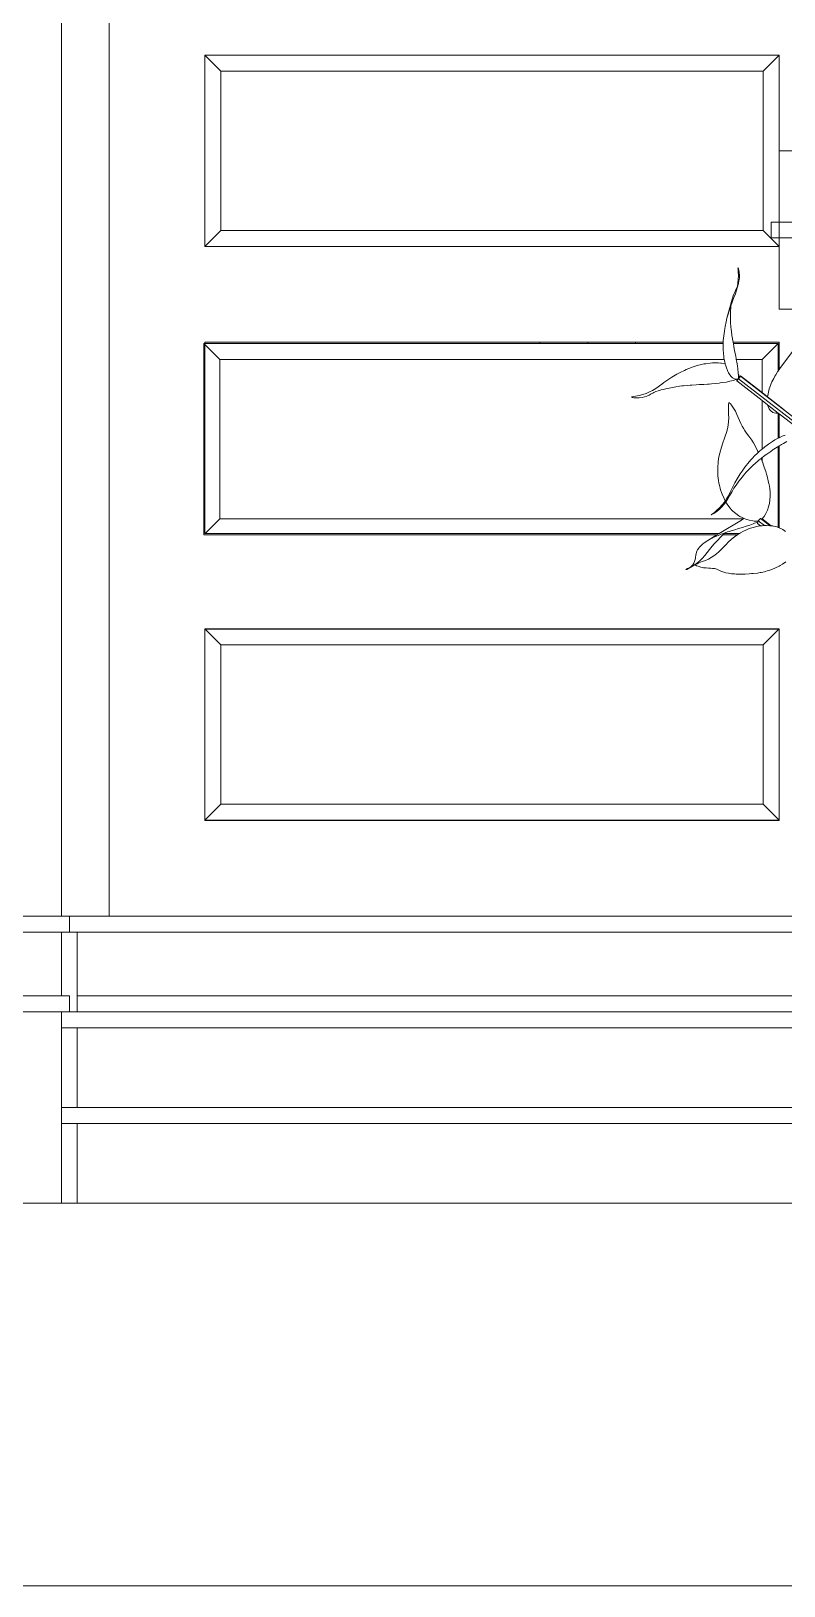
# Model space of a CAD drawing. Header units: metres. Extents: x 12.2 to 77.2, y 18.8 to 35.5.
# Drawn here: x 54.689 to 55.888, y 28.379 to 30.855 of the extents above; entities that cross this region are included whole.
import ezdxf

# ---------------------------------------------------------------- set-up
doc = ezdxf.new("R2010")
doc.units = ezdxf.units.M
doc.layers.add('0inne_gulv', color=7, linetype='Continuous', lineweight=13)

# ---------------------------------------------------------------- blocks, each defined once
blk = doc.blocks.new('One bedroom house fr')
for p, q in [((-0.2606, -0.5061), (-0.2606, -3.0207)), ((-0.1844, -0.5823), (-0.1844, -3.0207)), ((-0.032, -1.6491), (-0.032, -1.9539)), ((-0.0066, -1.6745), (-0.032, -1.6491)), ((-0.032, -1.6491), (0.8824, -1.6491)), ((0.857, -1.6745), (0.8824, -1.6491)), ((0.8824, -1.6491), (0.8824, -1.8015)), ((-0.0066, -1.6745), (0.857, -1.6745)), ((-0.0066, -1.6745), (-0.0066, -1.9285)), ((0.857, -1.6745), (0.857, -1.9285)), ((0.8824, -1.8015), (1.0348, -1.8015)), ((0.8824, -1.915), (0.8824, -1.8015)), ((-0.0066, -1.9285), (-0.032, -1.9539)), ((-0.0066, -1.9285), (0.857, -1.9285)), ((0.857, -1.9285), (0.8824, -1.9539)), ((0.8697, -1.915), (0.8697, -1.9404)), ((0.8697, -1.915), (0.8824, -1.915)), ((0.8824, -1.915), (0.8824, -1.9404)), ((0.8824, -1.915), (0.9776, -1.915)), ((-0.032, -1.9539), (0.8824, -1.9539)), ((0.8697, -1.9404), (0.8824, -1.9404)), ((0.8824, -1.9404), (0.8824, -1.9539)), ((0.8824, -1.9404), (0.9776, -1.9404)), ((0.8824, -2.0539), (0.8824, -1.9539)), ((0.8168, -1.9879), (0.817, -1.9913)), ((0.8168, -1.9879), (0.8175, -1.9895)), ((0.8173, -1.9944), (0.817, -1.9913)), ((0.8173, -1.9944), (0.8175, -2.0005)), ((0.8173, -2.0064), (0.8175, -2.0005)), ((0.8181, -1.9914), (0.8175, -1.9895)), ((0.8181, -1.9914), (0.8188, -1.9956)), ((0.819, -2.0044), (0.8184, -2.0087)), ((0.8191, -1.9999), (0.8188, -1.9956)), ((0.819, -2.0044), (0.8191, -1.9999)), ((0.8093, -2.0327), (0.8105, -2.029)), ((0.8104, -2.0352), (0.8127, -2.0294)), ((0.8122, -2.0254), (0.8105, -2.029)), ((0.8131, -2.0235), (0.8122, -2.0254)), ((0.8145, -2.0236), (0.8127, -2.0294)), ((0.8131, -2.0235), (0.816, -2.0171)), ((0.8145, -2.0236), (0.8175, -2.0128)), ((0.8159, -2.0178), (0.8145, -2.0236)), ((0.8159, -2.0178), (0.816, -2.0171)), ((0.816, -2.0171), (0.8168, -2.0121)), ((0.8168, -2.0121), (0.8173, -2.0064)), ((0.8184, -2.0087), (0.8175, -2.0128)), ((0.7993, -2.0683), (0.8076, -2.0381)), ((0.8043, -2.0514), (0.7993, -2.0683)), ((0.8061, -2.0467), (0.8043, -2.0514)), ((0.8055, -2.0516), (0.805, -2.0571)), ((0.8057, -2.0485), (0.8055, -2.0516)), ((0.8061, -2.0467), (0.8057, -2.0485)), ((0.8069, -2.0443), (0.8061, -2.0467)), ((0.8083, -2.0408), (0.8069, -2.0443)), ((0.8076, -2.0381), (0.8093, -2.0327)), ((0.8104, -2.0352), (0.8083, -2.0408)), ((1.0348, -2.0539), (0.8824, -2.0539)), ((0.798, -2.0739), (0.7964, -2.0815)), ((0.7993, -2.0683), (0.798, -2.0739)), ((0.8048, -2.06), (0.805, -2.0571)), ((0.8048, -2.063), (0.8048, -2.06)), ((0.8048, -2.0691), (0.8048, -2.063)), ((0.8048, -2.0726), (0.8048, -2.0691)), ((0.8051, -2.0754), (0.8048, -2.0726)), ((0.8051, -2.0754), (0.8056, -2.082)), ((0.7935, -2.1036), (0.7934, -2.1063)), ((0.7937, -2.0999), (0.7935, -2.1036)), ((0.7942, -2.0963), (0.7937, -2.0999)), ((0.7951, -2.0889), (0.7942, -2.0963)), ((0.7951, -2.0889), (0.7957, -2.0844)), ((0.7957, -2.0844), (0.7964, -2.0815)), ((0.8056, -2.082), (0.8059, -2.0861)), ((0.8063, -2.0888), (0.8059, -2.0861)), ((0.8073, -2.0958), (0.8063, -2.0888)), ((0.8073, -2.0958), (0.8079, -2.1004)), ((0.8079, -2.1004), (0.8082, -2.1016)), ((0.8082, -2.1016), (0.8091, -2.1063)), ((-0.0338, -2.1085), (-0.0338, -2.4133)), ((-0.0338, -2.1085), (-0.032, -2.1085)), ((0.5014, -2.1063), (-0.032, -2.1063)), ((-0.032, -2.1063), (-0.032, -2.1085)), ((-0.032, -2.1085), (-0.032, -2.1102)), ((-0.032, -2.1085), (0.5014, -2.1085)), ((-0.0084, -2.1339), (-0.032, -2.1102)), ((-0.032, -2.1102), (-0.032, -2.4111)), ((0.5014, -2.1085), (0.5014, -2.1063)), ((0.5776, -2.1063), (0.5014, -2.1063)), ((0.5776, -2.1085), (0.5014, -2.1085)), ((0.5776, -2.1063), (0.5776, -2.1085)), ((0.6538, -2.1063), (0.5776, -2.1063)), ((0.6538, -2.1085), (0.5776, -2.1085)), ((0.6538, -2.1063), (0.6538, -2.1085)), ((0.7934, -2.1063), (0.6538, -2.1063)), ((0.7933, -2.1085), (0.6538, -2.1085)), ((0.7933, -2.1107), (0.7931, -2.1146)), ((0.7933, -2.1178), (0.7931, -2.1146)), ((0.7934, -2.1063), (0.7933, -2.1085)), ((0.7933, -2.1085), (0.7933, -2.1107)), ((0.7938, -2.1246), (0.7933, -2.1178)), ((0.7941, -2.1286), (0.7938, -2.1246)), ((0.7945, -2.1312), (0.7941, -2.1286)), ((0.8824, -2.1063), (0.8091, -2.1063)), ((0.8091, -2.1063), (0.8093, -2.1076)), ((0.8093, -2.1076), (0.8095, -2.1085)), ((0.8095, -2.1085), (0.8103, -2.1137)), ((0.8095, -2.1085), (0.8806, -2.1085)), ((0.8103, -2.1137), (0.8107, -2.1162)), ((0.8115, -2.1199), (0.8107, -2.1162)), ((0.8115, -2.1199), (0.8127, -2.1261)), ((0.8127, -2.1261), (0.8138, -2.1322)), ((0.8552, -2.1339), (0.8806, -2.1085)), ((0.8806, -2.1085), (0.8806, -2.1524)), ((0.8824, -2.1063), (0.8824, -2.1497)), ((0.9134, -2.1087), (0.8833, -2.1483)), ((-0.0084, -2.1339), (0.795, -2.1339)), ((-0.0084, -2.1339), (-0.0084, -2.3879)), ((0.7197, -2.1572), (0.7247, -2.1546)), ((0.7247, -2.1546), (0.7315, -2.1513)), ((0.7342, -2.15), (0.7315, -2.1513)), ((0.7383, -2.1484), (0.7342, -2.15)), ((0.7383, -2.1484), (0.7452, -2.1458)), ((0.7452, -2.1458), (0.7485, -2.1446)), ((0.7485, -2.1446), (0.752, -2.1437)), ((0.752, -2.1437), (0.7588, -2.142)), ((0.7588, -2.142), (0.7626, -2.1411)), ((0.7656, -2.1407), (0.7626, -2.1411)), ((0.7723, -2.1398), (0.7656, -2.1407)), ((0.7762, -2.1395), (0.7723, -2.1398)), ((0.7789, -2.1394), (0.7762, -2.1395)), ((0.7789, -2.1394), (0.7855, -2.1395)), ((0.7895, -2.1397), (0.7855, -2.1395)), ((0.7906, -2.1399), (0.7895, -2.1397)), ((0.7955, -2.1408), (0.7906, -2.1399)), ((0.7945, -2.1312), (0.795, -2.1339)), ((0.795, -2.1339), (0.7957, -2.1376)), ((0.7955, -2.1408), (0.7963, -2.141)), ((0.7963, -2.141), (0.7957, -2.1376)), ((0.7965, -2.1416), (0.7963, -2.141)), ((0.7968, -2.1426), (0.7965, -2.1416)), ((0.7983, -2.1472), (0.7968, -2.1426)), ((0.7983, -2.1472), (0.7999, -2.1514)), ((0.8005, -2.1529), (0.7999, -2.1514)), ((0.8018, -2.1551), (0.8005, -2.1529)), ((0.8138, -2.1322), (0.814, -2.1339)), ((0.814, -2.1339), (0.8552, -2.1339)), ((0.814, -2.1339), (0.8141, -2.1341)), ((0.8141, -2.1341), (0.8149, -2.1382)), ((0.8149, -2.1382), (0.8159, -2.144)), ((0.8167, -2.1495), (0.8159, -2.144)), ((0.8167, -2.1495), (0.8172, -2.1547)), ((0.8552, -2.1339), (0.8552, -2.1867)), ((0.8769, -2.1583), (0.8805, -2.1527)), ((0.8805, -2.1527), (0.8806, -2.1524)), ((0.8806, -2.1524), (0.8824, -2.1497)), ((0.8824, -2.1497), (0.8833, -2.1483)), ((0.686, -2.18), (0.6958, -2.173)), ((0.6958, -2.173), (0.6988, -2.1708)), ((0.6988, -2.1708), (0.7049, -2.1664)), ((0.704, -2.1799), (0.707, -2.1794)), ((0.7049, -2.1664), (0.7114, -2.1623)), ((0.707, -2.1794), (0.7123, -2.1784)), ((0.7114, -2.1623), (0.7197, -2.1572)), ((0.715, -2.1778), (0.7123, -2.1784)), ((0.7179, -2.1775), (0.715, -2.1778)), ((0.7238, -2.1766), (0.7179, -2.1775)), ((0.7273, -2.1761), (0.7238, -2.1766)), ((0.73, -2.1759), (0.7273, -2.1761)), ((0.73, -2.1759), (0.7366, -2.1753)), ((0.7366, -2.1753), (0.7406, -2.1748)), ((0.7433, -2.1747), (0.7406, -2.1748)), ((0.7503, -2.1744), (0.7433, -2.1747)), ((0.7503, -2.1744), (0.7549, -2.174)), ((0.7549, -2.174), (0.7561, -2.174)), ((0.7561, -2.174), (0.7622, -2.1738)), ((0.7622, -2.1738), (0.7683, -2.1733)), ((0.7683, -2.1733), (0.7707, -2.173)), ((0.7745, -2.1728), (0.7707, -2.173)), ((0.7745, -2.1728), (0.7807, -2.1723)), ((0.7807, -2.1723), (0.7868, -2.1715)), ((0.7868, -2.1715), (0.7887, -2.1712)), ((0.7887, -2.1712), (0.7927, -2.1707)), ((0.7927, -2.1707), (0.7985, -2.1698)), ((0.8039, -2.1687), (0.7985, -2.1698)), ((0.8018, -2.1551), (0.8038, -2.1583)), ((0.8058, -2.1609), (0.8038, -2.1583)), ((0.8039, -2.1687), (0.8089, -2.1672)), ((0.8058, -2.1609), (0.8064, -2.1616)), ((0.808, -2.163), (0.8064, -2.1616)), ((0.8102, -2.1644), (0.808, -2.163)), ((0.8089, -2.1672), (0.8105, -2.1667)), ((0.8102, -2.1644), (0.8123, -2.1653)), ((0.8105, -2.1667), (0.8136, -2.1657)), ((0.8142, -2.1655), (0.8123, -2.1653)), ((0.8142, -2.1655), (0.8136, -2.1657)), ((0.8142, -2.1655), (0.8148, -2.1653)), ((0.8171, -2.1645), (0.8148, -2.1676)), ((0.8161, -2.1651), (0.8148, -2.1653)), ((0.8151, -2.1678), (0.8148, -2.1676)), ((0.8148, -2.1676), (0.8149, -2.1681)), ((0.8149, -2.1681), (0.8151, -2.1678)), ((0.8552, -2.1993), (0.8149, -2.1681)), ((0.8151, -2.1678), (0.8179, -2.1645)), ((0.8171, -2.1645), (0.8161, -2.1651)), ((0.8178, -2.164), (0.8171, -2.1645)), ((0.8172, -2.1547), (0.8173, -2.156)), ((0.818, -2.1583), (0.8173, -2.156)), ((0.8173, -2.156), (0.8173, -2.1564)), ((0.8173, -2.1564), (0.8176, -2.1596)), ((0.8178, -2.164), (0.8176, -2.1596)), ((0.8178, -2.1637), (0.8179, -2.1634)), ((0.8182, -2.164), (0.8178, -2.1637)), ((0.8178, -2.164), (0.8178, -2.1637)), ((0.818, -2.1642), (0.8178, -2.164)), ((0.8207, -2.16), (0.8179, -2.1634)), ((0.8179, -2.1634), (0.8182, -2.1612)), ((0.8179, -2.1645), (0.8182, -2.164)), ((0.8179, -2.1645), (0.9319, -2.2527)), ((0.818, -2.1583), (0.818, -2.1592)), ((0.8182, -2.1612), (0.818, -2.1592)), ((0.8182, -2.164), (0.8207, -2.1604)), ((0.8207, -2.1604), (0.8207, -2.16)), ((0.8552, -2.1867), (0.8207, -2.16)), ((0.9346, -2.2485), (0.8207, -2.1604)), ((0.8666, -2.1807), (0.8685, -2.1752)), ((0.8685, -2.1752), (0.8696, -2.1723)), ((0.8696, -2.1723), (0.8709, -2.1696)), ((0.8737, -2.164), (0.8709, -2.1696)), ((0.8755, -2.1606), (0.8737, -2.164)), ((0.8769, -2.1583), (0.8755, -2.1606)), ((0.6473, -2.1936), (0.6506, -2.1928)), ((0.6473, -2.1936), (0.6491, -2.1944)), ((0.6511, -2.1948), (0.6491, -2.1944)), ((0.6536, -2.1923), (0.6506, -2.1928)), ((0.6511, -2.1948), (0.6554, -2.1952)), ((0.6536, -2.1923), (0.6596, -2.1911)), ((0.6597, -2.195), (0.6554, -2.1952)), ((0.6652, -2.1896), (0.6596, -2.1911)), ((0.664, -2.1943), (0.6597, -2.195)), ((0.664, -2.1943), (0.6681, -2.1934)), ((0.6705, -2.1879), (0.6652, -2.1896)), ((0.6681, -2.1934), (0.6718, -2.1921)), ((0.6758, -2.1857), (0.6705, -2.1879)), ((0.6718, -2.1921), (0.6753, -2.1907)), ((0.6753, -2.1907), (0.6784, -2.1889)), ((0.6758, -2.1857), (0.6809, -2.1831)), ((0.6812, -2.1874), (0.6784, -2.1889)), ((0.6809, -2.1831), (0.686, -2.18)), ((0.6812, -2.1874), (0.6829, -2.1866)), ((0.6829, -2.1866), (0.686, -2.1851)), ((0.6895, -2.184), (0.686, -2.1851)), ((0.6943, -2.1824), (0.6895, -2.184)), ((0.6975, -2.1816), (0.6943, -2.1824)), ((0.7021, -2.1805), (0.6975, -2.1816)), ((0.7021, -2.1805), (0.704, -2.1799)), ((0.8022, -2.2023), (0.8016, -2.2056)), ((0.8022, -2.2023), (0.8047, -2.2044)), ((0.8638, -2.1934), (0.8552, -2.1867)), ((0.8552, -2.1993), (0.8552, -2.2767)), ((0.864, -2.2061), (0.8552, -2.1993)), ((0.8642, -2.1913), (0.8638, -2.1934)), ((0.8904, -2.2139), (0.8638, -2.1934)), ((0.8652, -2.186), (0.8642, -2.1913)), ((0.8652, -2.186), (0.8657, -2.1836)), ((0.8657, -2.1836), (0.8666, -2.1807)), ((0.8016, -2.2087), (0.8016, -2.2056)), ((0.8016, -2.2087), (0.8017, -2.2149)), ((0.8018, -2.2209), (0.8017, -2.2149)), ((0.802, -2.2268), (0.8017, -2.2327)), ((0.802, -2.2268), (0.8018, -2.2209)), ((0.8066, -2.2067), (0.8047, -2.2044)), ((0.8066, -2.2067), (0.8099, -2.2116)), ((0.8127, -2.2165), (0.8099, -2.2116)), ((0.815, -2.2215), (0.8127, -2.2165)), ((0.8172, -2.2265), (0.815, -2.2215)), ((0.8172, -2.2265), (0.8193, -2.2312)), ((0.864, -2.2061), (0.8647, -2.2086)), ((0.881, -2.2192), (0.864, -2.2061)), ((0.8647, -2.2086), (0.8658, -2.2117)), ((0.8658, -2.2117), (0.8664, -2.2127)), ((0.8675, -2.2143), (0.8664, -2.2127)), ((0.8675, -2.2143), (0.8695, -2.2164)), ((0.8695, -2.2164), (0.8718, -2.218)), ((0.8718, -2.218), (0.8725, -2.2183)), ((0.8725, -2.2183), (0.8744, -2.219)), ((0.8744, -2.219), (0.8773, -2.2195)), ((0.8803, -2.2194), (0.8773, -2.2195)), ((0.8803, -2.2194), (0.8806, -2.2193)), ((0.8806, -2.2193), (0.881, -2.2192)), ((0.8806, -2.2193), (0.8806, -2.2595)), ((0.8824, -2.2203), (0.881, -2.2192)), ((0.8824, -2.2203), (0.8824, -2.2586)), ((0.9295, -2.2567), (0.8824, -2.2203)), ((0.7966, -2.256), (0.7984, -2.2503)), ((0.7999, -2.2445), (0.7984, -2.2503)), ((0.8011, -2.2386), (0.7999, -2.2445)), ((0.8017, -2.2327), (0.8011, -2.2386)), ((0.8193, -2.2312), (0.8215, -2.2358)), ((0.8236, -2.2401), (0.8215, -2.2358)), ((0.8236, -2.2401), (0.8259, -2.2442)), ((0.8259, -2.2442), (0.8274, -2.2466)), ((0.8274, -2.2466), (0.8306, -2.2513)), ((0.8306, -2.2513), (0.8343, -2.2561)), ((0.7878, -2.2832), (0.7904, -2.2738)), ((0.7904, -2.2738), (0.7928, -2.2665)), ((0.7954, -2.2595), (0.7928, -2.2665)), ((0.7966, -2.256), (0.7954, -2.2595)), ((0.8343, -2.2561), (0.8387, -2.2627)), ((0.8387, -2.2627), (0.8413, -2.2668)), ((0.8413, -2.2668), (0.8446, -2.2726)), ((0.8457, -2.2751), (0.8446, -2.2726)), ((0.8477, -2.2787), (0.8457, -2.2751)), ((0.8537, -2.2779), (0.8512, -2.28)), ((0.8552, -2.2767), (0.8537, -2.2779)), ((0.8596, -2.2732), (0.8552, -2.2767)), ((0.8631, -2.2704), (0.8596, -2.2732)), ((0.8656, -2.2687), (0.8631, -2.2704)), ((0.8656, -2.2687), (0.8718, -2.2646)), ((0.8689, -2.2803), (0.8729, -2.2775)), ((0.8757, -2.2621), (0.8718, -2.2646)), ((0.8729, -2.2775), (0.874, -2.2769)), ((0.874, -2.2769), (0.8792, -2.2737)), ((0.8768, -2.2615), (0.8757, -2.2621)), ((0.8806, -2.2595), (0.8768, -2.2615)), ((0.8792, -2.2737), (0.8806, -2.2728)), ((0.882, -2.2588), (0.8806, -2.2595)), ((0.8806, -2.2728), (0.8824, -2.2717)), ((0.8806, -2.2728), (0.8806, -2.4013)), ((0.882, -2.2588), (0.8824, -2.2586)), ((0.8824, -2.2586), (0.887, -2.2563)), ((0.8824, -2.2717), (0.8844, -2.2705)), ((0.8824, -2.2717), (0.8824, -2.402)), ((0.8844, -2.2705), (0.8863, -2.2692)), ((0.8895, -2.2675), (0.8863, -2.2692)), ((0.8889, -2.2554), (0.887, -2.2563)), ((0.8919, -2.2543), (0.8889, -2.2554)), ((0.8895, -2.2675), (0.8945, -2.2647)), ((0.7851, -2.2995), (0.7848, -2.3041)), ((0.7855, -2.2965), (0.7851, -2.2995)), ((0.7855, -2.2965), (0.7866, -2.2889)), ((0.7866, -2.2889), (0.7878, -2.2832)), ((0.8297, -2.303), (0.8279, -2.3055)), ((0.8326, -2.2995), (0.8297, -2.303)), ((0.8326, -2.2995), (0.8375, -2.2937)), ((0.8375, -2.2937), (0.84, -2.2909)), ((0.8453, -2.2986), (0.8399, -2.3035)), ((0.84, -2.2909), (0.8427, -2.2882)), ((0.8427, -2.2882), (0.8481, -2.2829)), ((0.8483, -2.2958), (0.8453, -2.2986)), ((0.8477, -2.2787), (0.8492, -2.2819)), ((0.8481, -2.2829), (0.8492, -2.2819)), ((0.8508, -2.2938), (0.8483, -2.2958)), ((0.8492, -2.2819), (0.8512, -2.28)), ((0.8508, -2.2938), (0.8535, -2.2916)), ((0.8535, -2.2916), (0.8552, -2.2903)), ((0.8535, -2.2916), (0.8552, -2.2961)), ((0.8552, -2.2903), (0.8567, -2.2891)), ((0.8552, -2.2903), (0.8552, -2.2961)), ((0.8552, -2.2961), (0.8562, -2.2984)), ((0.8562, -2.2984), (0.8575, -2.3023)), ((0.8567, -2.2891), (0.8602, -2.2863)), ((0.8586, -2.3054), (0.8575, -2.3023)), ((0.8626, -2.2846), (0.8602, -2.2863)), ((0.8689, -2.2803), (0.8626, -2.2846)), ((0.7848, -2.3041), (0.7847, -2.3117)), ((0.7848, -2.3154), (0.7847, -2.3117)), ((0.785, -2.3192), (0.7848, -2.3154)), ((0.7859, -2.3267), (0.785, -2.3192)), ((0.7866, -2.3308), (0.7859, -2.3267)), ((0.8118, -2.3305), (0.8155, -2.3243)), ((0.8182, -2.3275), (0.8137, -2.3341)), ((0.8155, -2.3243), (0.8203, -2.3162)), ((0.8213, -2.3238), (0.8182, -2.3275)), ((0.8203, -2.3162), (0.8235, -2.3116)), ((0.8255, -2.3186), (0.8213, -2.3238)), ((0.8235, -2.3116), (0.8279, -2.3055)), ((0.8255, -2.3186), (0.8272, -2.3165)), ((0.8272, -2.3165), (0.83, -2.3135)), ((0.83, -2.3135), (0.8348, -2.3084)), ((0.8373, -2.3059), (0.8348, -2.3084)), ((0.8399, -2.3035), (0.8373, -2.3059)), ((0.861, -2.3125), (0.8586, -2.3054)), ((0.8622, -2.3168), (0.861, -2.3125)), ((0.8631, -2.3197), (0.8622, -2.3168)), ((0.8631, -2.3197), (0.8651, -2.3271)), ((0.8661, -2.3319), (0.8651, -2.3271)), ((0.7873, -2.3341), (0.7866, -2.3308)), ((0.7873, -2.3341), (0.7892, -2.3414)), ((0.7892, -2.3414), (0.7906, -2.3457)), ((0.7916, -2.3485), (0.7906, -2.3457)), ((0.7946, -2.3555), (0.7916, -2.3485)), ((0.7987, -2.3561), (0.8018, -2.3509)), ((0.8009, -2.3557), (0.8035, -2.351)), ((0.8045, -2.3454), (0.8018, -2.3509)), ((0.8059, -2.3467), (0.8035, -2.351)), ((0.8045, -2.3454), (0.8071, -2.3401)), ((0.8059, -2.3467), (0.8074, -2.3441)), ((0.8071, -2.3401), (0.8087, -2.337)), ((0.8074, -2.3441), (0.8103, -2.339)), ((0.8087, -2.337), (0.8118, -2.3305)), ((0.8137, -2.3341), (0.8103, -2.339)), ((0.8664, -2.3331), (0.8661, -2.3319)), ((0.8674, -2.3393), (0.8664, -2.3331)), ((0.8674, -2.3393), (0.8679, -2.3454)), ((0.868, -2.3515), (0.8677, -2.3575)), ((0.8679, -2.3478), (0.8679, -2.3454)), ((0.868, -2.3515), (0.8679, -2.3478)), ((0.7785, -2.3791), (0.783, -2.3759)), ((0.7787, -2.378), (0.7833, -2.3741)), ((0.7872, -2.3724), (0.783, -2.3759)), ((0.7876, -2.37), (0.7833, -2.3741)), ((0.7911, -2.3686), (0.7872, -2.3724)), ((0.7916, -2.3657), (0.7876, -2.37)), ((0.7911, -2.3686), (0.7947, -2.3645)), ((0.7954, -2.361), (0.7916, -2.3657)), ((0.7946, -2.3555), (0.7965, -2.3594)), ((0.7947, -2.3645), (0.7973, -2.3611)), ((0.7954, -2.361), (0.7965, -2.3594)), ((0.7965, -2.3594), (0.7987, -2.3561)), ((0.7973, -2.3611), (0.798, -2.3602)), ((0.7973, -2.3611), (0.8006, -2.3662)), ((0.798, -2.3602), (0.8009, -2.3557)), ((0.8006, -2.3662), (0.8044, -2.371)), ((0.8044, -2.371), (0.8061, -2.3728)), ((0.8087, -2.3754), (0.8061, -2.3728)), ((0.8087, -2.3754), (0.8134, -2.3794)), ((0.8637, -2.3742), (0.8614, -2.3792)), ((0.8637, -2.3742), (0.8655, -2.3689)), ((0.8655, -2.3689), (0.8663, -2.3651)), ((0.8668, -2.3633), (0.8663, -2.3651)), ((0.8668, -2.3633), (0.8677, -2.3575)), ((-0.0084, -2.3879), (-0.0316, -2.4111)), ((-0.0084, -2.3879), (0.8255, -2.3879)), ((0.7739, -2.3816), (0.7763, -2.3797)), ((0.7739, -2.3816), (0.7762, -2.3804)), ((0.7785, -2.3791), (0.7762, -2.3804)), ((0.7787, -2.378), (0.7763, -2.3797)), ((0.7868, -2.4111), (0.8223, -2.3897)), ((0.8134, -2.3794), (0.8184, -2.3828)), ((0.8184, -2.3828), (0.82, -2.3838)), ((0.8238, -2.4015), (0.8197, -2.4026)), ((0.82, -2.3838), (0.8237, -2.3858)), ((0.8245, -2.3884), (0.8223, -2.3897)), ((0.8237, -2.3858), (0.8269, -2.3871)), ((0.8298, -2.3996), (0.8238, -2.4015)), ((0.8245, -2.3884), (0.8255, -2.3879)), ((0.8255, -2.3879), (0.8269, -2.3871)), ((0.8269, -2.3871), (0.8292, -2.3881)), ((0.8348, -2.3899), (0.8292, -2.3881)), ((0.8298, -2.3996), (0.8356, -2.3977)), ((0.8348, -2.3899), (0.8404, -2.3911)), ((0.8412, -2.3956), (0.8356, -2.3977)), ((0.8367, -2.4027), (0.8429, -2.4009)), ((0.8404, -2.3911), (0.8424, -2.3913)), ((0.8412, -2.3956), (0.843, -2.3949)), ((0.8424, -2.3913), (0.8461, -2.3917)), ((0.8429, -2.4009), (0.8463, -2.4001)), ((0.8466, -2.3936), (0.843, -2.3949)), ((0.8487, -2.3916), (0.8461, -2.3917)), ((0.8492, -2.3995), (0.8463, -2.4001)), ((0.8484, -2.3929), (0.8466, -2.3936)), ((0.8484, -2.3929), (0.8479, -2.3953)), ((0.8528, -2.3991), (0.8479, -2.3953)), ((0.8487, -2.3916), (0.8484, -2.3929)), ((0.8489, -2.3909), (0.8487, -2.3916)), ((0.8527, -2.3872), (0.8489, -2.3909)), ((0.8589, -2.3985), (0.8489, -2.3909)), ((0.8528, -2.3991), (0.8492, -2.3995)), ((0.8679, -2.3987), (0.8527, -2.3872)), ((0.8554, -2.3879), (0.8527, -2.3872)), ((0.8556, -2.3987), (0.8528, -2.3991)), ((0.8554, -2.3879), (0.8574, -2.3852)), ((0.8556, -2.3879), (0.8554, -2.3879)), ((0.8556, -2.3879), (0.8699, -2.3989)), ((0.8589, -2.3985), (0.8556, -2.3987)), ((0.8586, -2.3838), (0.8574, -2.3852)), ((0.8586, -2.3838), (0.8614, -2.3792)), ((0.8593, -2.3985), (0.8589, -2.3985)), ((0.862, -2.3984), (0.8593, -2.3985)), ((0.862, -2.3984), (0.8679, -2.3987)), ((0.8679, -2.3987), (0.8684, -2.3987)), ((0.8699, -2.3989), (0.8684, -2.3987)), ((0.8725, -2.3991), (0.8699, -2.3989)), ((0.8736, -2.3993), (0.8725, -2.3991)), ((0.8787, -2.4006), (0.8736, -2.3993)), ((0.8787, -2.4006), (0.8806, -2.4013)), ((0.8806, -2.4013), (0.8824, -2.402)), ((0.8824, -2.402), (0.8836, -2.4025)), ((0.7832, -2.4133), (-0.0338, -2.4133)), ((-0.032, -2.4111), (-0.0316, -2.4111)), ((-0.0316, -2.4111), (0.7868, -2.4111)), ((0.761, -2.4275), (0.7627, -2.4263)), ((0.7627, -2.4263), (0.7664, -2.4237)), ((0.7664, -2.4237), (0.7686, -2.4221)), ((0.7686, -2.4221), (0.7832, -2.4133)), ((0.7705, -2.4211), (0.7686, -2.4221)), ((0.7751, -2.4187), (0.7705, -2.4211)), ((0.778, -2.4171), (0.7751, -2.4187)), ((0.78, -2.4163), (0.778, -2.4171)), ((0.7835, -2.4229), (0.7783, -2.4283)), ((0.78, -2.4163), (0.7854, -2.4141)), ((0.7832, -2.4133), (0.7868, -2.4111)), ((0.7899, -2.4161), (0.7835, -2.4229)), ((0.789, -2.4126), (0.7854, -2.4141)), ((0.79, -2.4122), (0.789, -2.4126)), ((0.7929, -2.4133), (0.7899, -2.4161)), ((0.7951, -2.4106), (0.79, -2.4122)), ((0.7939, -2.4124), (0.7929, -2.4133)), ((0.8159, -2.4133), (0.7929, -2.4133)), ((0.7953, -2.4111), (0.7939, -2.4124)), ((0.7951, -2.4106), (0.7962, -2.4102)), ((0.7962, -2.4102), (0.7953, -2.4111)), ((0.7953, -2.4111), (0.8191, -2.4111)), ((0.7962, -2.4102), (0.8004, -2.4087)), ((0.7973, -2.429), (0.8024, -2.4241)), ((0.8026, -2.4079), (0.8004, -2.4087)), ((0.8024, -2.4241), (0.809, -2.4182)), ((0.8061, -2.407), (0.8026, -2.4079)), ((0.8061, -2.407), (0.8119, -2.4052)), ((0.809, -2.4182), (0.8132, -2.4151)), ((0.8178, -2.4033), (0.8119, -2.4052)), ((0.8132, -2.4151), (0.8159, -2.4133)), ((0.8159, -2.4133), (0.8188, -2.4113)), ((0.8178, -2.4033), (0.8197, -2.4026)), ((0.8191, -2.4111), (0.8188, -2.4113)), ((0.8211, -2.4099), (0.8191, -2.4111)), ((0.8247, -2.408), (0.8211, -2.4099)), ((0.8247, -2.408), (0.8306, -2.4051)), ((0.8306, -2.4051), (0.8336, -2.4038)), ((0.8336, -2.4038), (0.8367, -2.4027)), ((0.8853, -2.4034), (0.8836, -2.4025)), ((0.8882, -2.4049), (0.8853, -2.4034)), ((0.8882, -2.4049), (0.8925, -2.4079)), ((0.7485, -2.4528), (0.7491, -2.4501)), ((0.7491, -2.4501), (0.7494, -2.4486)), ((0.7494, -2.4486), (0.7496, -2.4456)), ((0.7496, -2.4456), (0.7502, -2.4431)), ((0.7502, -2.4431), (0.7514, -2.4394)), ((0.7514, -2.4394), (0.7525, -2.4374)), ((0.7525, -2.4374), (0.7544, -2.4346)), ((0.7552, -2.4333), (0.7544, -2.4346)), ((0.7567, -2.4318), (0.7552, -2.4333)), ((0.7566, -2.454), (0.7604, -2.4502)), ((0.7567, -2.4318), (0.7595, -2.429)), ((0.7595, -2.429), (0.761, -2.4275)), ((0.7604, -2.4502), (0.7641, -2.4459)), ((0.7641, -2.4459), (0.7676, -2.4413)), ((0.7713, -2.4367), (0.7676, -2.4413)), ((0.7743, -2.4496), (0.7698, -2.452)), ((0.7713, -2.4367), (0.7735, -2.434)), ((0.7735, -2.434), (0.7783, -2.4283)), ((0.7743, -2.4496), (0.7786, -2.4469)), ((0.7786, -2.4469), (0.7827, -2.4437)), ((0.7866, -2.4401), (0.7827, -2.4437)), ((0.7866, -2.4401), (0.7903, -2.4364)), ((0.7903, -2.4364), (0.7926, -2.434)), ((0.7926, -2.434), (0.7973, -2.429)), ((0.7336, -2.4685), (0.7367, -2.467)), ((0.7336, -2.4685), (0.7344, -2.4684)), ((0.7355, -2.4682), (0.7344, -2.4684)), ((0.7355, -2.4682), (0.738, -2.4671)), ((0.7393, -2.4659), (0.7367, -2.467)), ((0.738, -2.4671), (0.7442, -2.4633)), ((0.7404, -2.4655), (0.738, -2.4671)), ((0.7393, -2.4659), (0.741, -2.465)), ((0.741, -2.465), (0.7404, -2.4655)), ((0.7428, -2.4634), (0.741, -2.465)), ((0.7449, -2.4611), (0.7428, -2.4634)), ((0.7487, -2.4605), (0.7442, -2.4633)), ((0.7449, -2.4611), (0.7466, -2.4585)), ((0.7466, -2.4585), (0.7478, -2.4558)), ((0.7485, -2.4528), (0.7478, -2.4558)), ((0.7527, -2.4575), (0.7487, -2.4605)), ((0.7489, -2.4609), (0.7518, -2.4592)), ((0.7489, -2.4609), (0.7509, -2.4624)), ((0.7532, -2.4634), (0.7509, -2.4624)), ((0.7546, -2.4581), (0.7518, -2.4592)), ((0.7527, -2.4575), (0.7566, -2.454)), ((0.7532, -2.4634), (0.7576, -2.4648)), ((0.7546, -2.4581), (0.76, -2.4559)), ((0.7619, -2.4656), (0.7576, -2.4648)), ((0.7651, -2.4539), (0.76, -2.4559)), ((0.766, -2.4659), (0.7619, -2.4656)), ((0.7698, -2.452), (0.7651, -2.4539)), ((0.766, -2.4659), (0.7698, -2.4661)), ((0.7698, -2.4661), (0.7733, -2.4664)), ((0.7733, -2.4664), (0.7765, -2.4667)), ((0.7765, -2.4667), (0.7792, -2.467)), ((0.7818, -2.4676), (0.7792, -2.467)), ((0.7818, -2.4676), (0.7833, -2.4681)), ((0.7833, -2.4681), (0.7862, -2.4694)), ((0.7896, -2.4711), (0.7862, -2.4694)), ((0.7942, -2.4726), (0.7896, -2.4711)), ((0.7973, -2.4736), (0.7942, -2.4726)), ((0.8016, -2.4745), (0.7973, -2.4736)), ((0.8016, -2.4745), (0.8034, -2.4747)), ((0.8034, -2.4747), (0.8063, -2.4752)), ((0.8063, -2.4752), (0.8114, -2.4756)), ((0.814, -2.4757), (0.8114, -2.4756)), ((0.8168, -2.4759), (0.814, -2.4757)), ((0.8225, -2.476), (0.8168, -2.4759)), ((0.8257, -2.4758), (0.8225, -2.476)), ((0.8284, -2.4758), (0.8257, -2.4758)), ((0.8284, -2.4758), (0.8347, -2.4754)), ((0.8347, -2.4754), (0.8385, -2.475)), ((0.8412, -2.4748), (0.8385, -2.475)), ((0.8479, -2.4741), (0.8412, -2.4748)), ((0.8479, -2.4741), (0.8523, -2.4733)), ((0.8523, -2.4733), (0.8535, -2.4732)), ((0.8535, -2.4732), (0.8593, -2.472)), ((0.8593, -2.472), (0.8651, -2.4703)), ((0.8651, -2.4703), (0.8673, -2.4695)), ((0.8709, -2.4683), (0.8673, -2.4695)), ((0.8709, -2.4683), (0.8767, -2.4659)), ((0.8767, -2.4659), (0.8822, -2.463)), ((0.8822, -2.463), (0.8839, -2.462)), ((0.8839, -2.462), (0.8876, -2.4599)), ((0.8876, -2.4599), (0.8928, -2.4564)), ((-0.032, -2.5631), (-0.032, -2.5635)), ((-0.032, -2.5631), (0.8824, -2.5631)), ((-0.032, -2.5635), (-0.032, -2.8679)), ((-0.0316, -2.5635), (-0.032, -2.5635)), ((-0.0066, -2.5885), (-0.0316, -2.5635)), ((0.8819, -2.5635), (-0.0316, -2.5635)), ((0.857, -2.5885), (0.8819, -2.5635)), ((0.8824, -2.5635), (0.8819, -2.5635)), ((0.8824, -2.5631), (0.8824, -2.5635)), ((0.8824, -2.8679), (0.8824, -2.5635)), ((-0.0066, -2.5885), (0.857, -2.5885)), ((-0.0066, -2.5885), (-0.0066, -2.8425)), ((0.857, -2.5885), (0.857, -2.8425)), ((-0.0066, -2.8425), (-0.032, -2.8679)), ((-0.0066, -2.8425), (0.857, -2.8425)), ((0.857, -2.8425), (0.8824, -2.8679)), ((-0.032, -2.8679), (-0.032, -2.8683)), ((-0.032, -2.8679), (0.8824, -2.8679)), ((-0.032, -2.8683), (0.8824, -2.8683)), ((0.8824, -2.8679), (0.8824, -2.8683)), ((-0.413, -3.0207), (-0.2606, -3.0207)), ((-0.2606, -3.0207), (-0.2479, -3.0207)), ((-0.2479, -3.0207), (-0.2479, -3.0461)), ((-0.1844, -3.0207), (-0.2479, -3.0207)), ((1.0348, -3.0207), (-0.1844, -3.0207)), ((-0.2606, -3.0461), (-10.8778, -3.0461)), ((-0.2606, -3.0461), (-0.2606, -3.1477)), ((-0.2606, -3.0461), (-0.2479, -3.0461)), ((-0.2479, -3.0461), (-0.2352, -3.0461)), ((-0.2352, -3.0461), (1.0856, -3.0461)), ((-0.2352, -3.0461), (-0.2352, -3.1477)), ((-10.8778, -3.1477), (-0.2606, -3.1477)), ((-0.2606, -3.1477), (-0.2479, -3.1477)), ((-0.2479, -3.1477), (-0.2479, -3.1731)), ((1.0856, -3.1477), (-0.2352, -3.1477)), ((-0.2352, -3.1477), (-0.2352, -3.1731)), ((-0.413, -3.1731), (-0.2606, -3.1731)), ((-0.2606, -3.1731), (-0.2479, -3.1731)), ((-0.2606, -3.1731), (-0.2606, -3.1985)), ((-0.2352, -3.1731), (-0.2479, -3.1731)), ((1.0856, -3.1731), (-0.2352, -3.1731)), ((-0.2606, -3.1985), (-0.2352, -3.1985)), ((-0.2606, -3.1985), (-0.2606, -3.3255)), ((-0.2352, -3.1985), (-0.2352, -3.3255)), ((-0.2352, -3.1985), (1.0856, -3.1985)), ((-0.2606, -3.3255), (-0.2606, -3.3509)), ((-0.2352, -3.3255), (-0.2606, -3.3255)), ((1.0856, -3.3255), (-0.2352, -3.3255)), ((-0.2352, -3.3509), (-0.2606, -3.3509)), ((-0.2606, -3.3509), (-0.2606, -3.4779)), ((1.0856, -3.3509), (-0.2352, -3.3509)), ((-0.2352, -3.3509), (-0.2352, -3.4779)), ((-0.2606, -3.4779), (-0.413, -3.4779)), ((-0.2352, -3.4779), (-0.2606, -3.4779)), ((1.0856, -3.4779), (-0.2352, -3.4779)), ((-11.5005, -4.0875), (2.6095, -4.0875))]:
    blk.add_line(p, q)

msp = doc.modelspace()

# ---------------------------------------------------------------- block references
at = {"layer": '0inne_gulv'}
msp.add_blockref('One bedroom house fr', (54.9981, 32.4662), dxfattribs=at)

doc.saveas('drawing.dxf')
